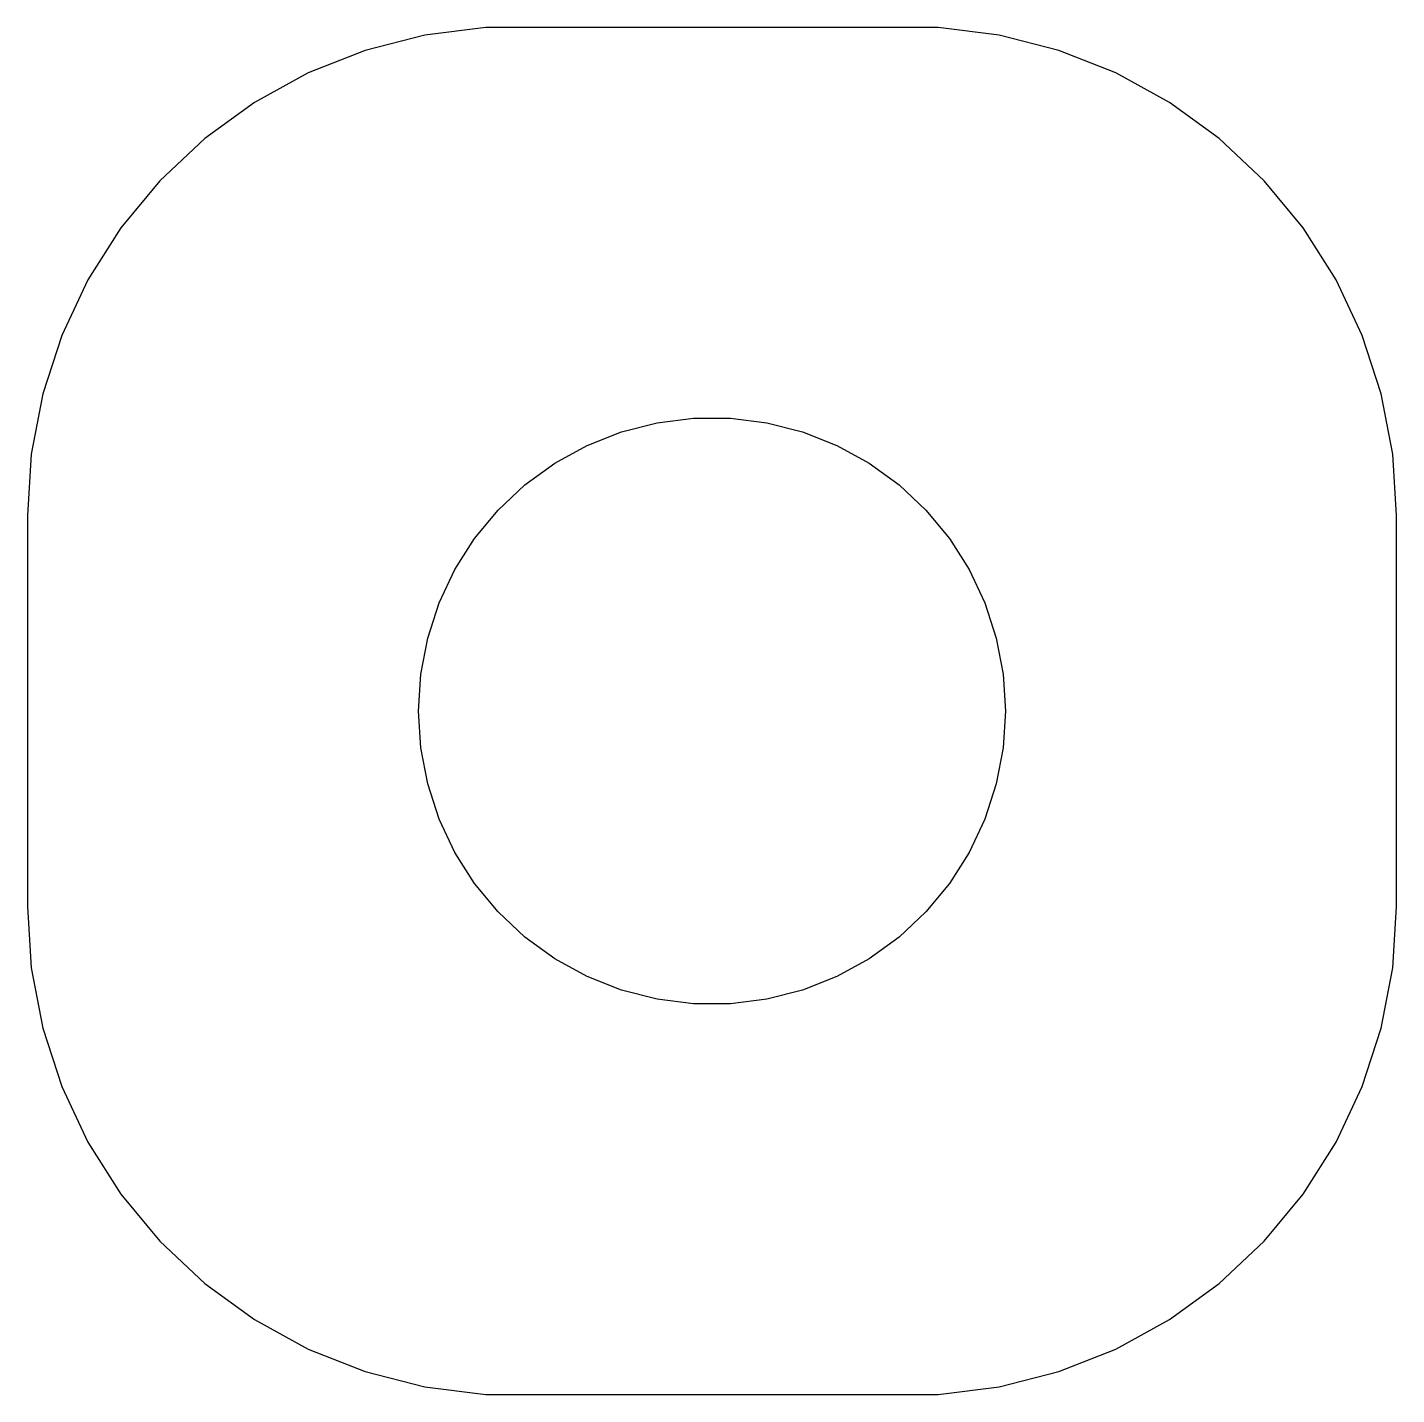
# Model space of a CAD drawing. Header units: metres. Extents: x -3.5 to 3.5, y 44.5 to 75.5.
# Drawn here: x -3.5 to 3.5, y 44.5 to 51.5 of the extents above.
import ezdxf

# ---------------------------------------------------------------- set-up
doc = ezdxf.new("R2010")
doc.units = ezdxf.units.M

msp = doc.modelspace()

# ---------------------------------------------------------------- linework, layer by layer
for p, q in [((-1.46844, 51.4557), (-1.77254, 51.3776)), ((-1.15697, 51.4951), (-1.46844, 51.4557)), ((1.15697, 51.4951), (-1.15697, 51.4951)), ((1.46844, 51.4557), (1.15697, 51.4951)), ((1.77254, 51.3776), (1.46844, 51.4557)), ((-1.77254, 51.3776), (-2.06444, 51.2621)), ((2.06444, 51.2621), (1.77254, 51.3776)), ((-2.06444, 51.2621), (-2.33955, 51.1108)), ((2.33955, 51.1108), (2.06444, 51.2621)), ((-2.33955, 51.1108), (-2.59355, 50.9263)), ((2.59355, 50.9263), (2.33955, 51.1108)), ((-2.59355, 50.9263), (-2.82242, 50.7114)), ((2.82242, 50.7114), (2.59355, 50.9263)), ((-2.82242, 50.7114), (-3.02254, 50.4695)), ((3.02254, 50.4695), (2.82242, 50.7114)), ((-3.02254, 50.4695), (-3.19077, 50.2044)), ((3.19077, 50.2044), (3.02254, 50.4695)), ((-3.19077, 50.2044), (-3.32443, 49.9203)), ((3.32443, 49.9203), (3.19077, 50.2044)), ((-3.32443, 49.9203), (-3.42145, 49.6217)), ((3.42145, 49.6217), (3.32443, 49.9203)), ((-3.42145, 49.6217), (-3.48029, 49.3133)), ((3.48029, 49.3133), (3.42145, 49.6217)), ((-0.281067, 49.4734), (-0.094177, 49.497)), ((-0.094177, 49.497), (0.094177, 49.497)), ((0.094177, 49.497), (0.281067, 49.4734)), ((-0.638657, 49.3572), (-0.463516, 49.4266)), ((-0.463516, 49.4266), (-0.281067, 49.4734)), ((0.281067, 49.4734), (0.463516, 49.4266)), ((0.463516, 49.4266), (0.638657, 49.3572)), ((-0.803726, 49.2665), (-0.638657, 49.3572)), ((0.638657, 49.3572), (0.803726, 49.2665)), ((-3.48029, 49.3133), (-3.5, 49)), ((3.5, 49), (3.48029, 49.3133)), ((-0.956131, 49.1558), (-0.803726, 49.2665)), ((0.803726, 49.2665), (0.956131, 49.1558)), ((-1.09344, 49.0268), (-0.956131, 49.1558)), ((0.956131, 49.1558), (1.09344, 49.0268)), ((-1.21352, 48.8817), (-1.09344, 49.0268)), ((1.09344, 49.0268), (1.21352, 48.8817)), ((-3.5, 49), (-3.5, 47)), ((3.5, 47), (3.5, 49)), ((-1.31445, 48.7226), (-1.21352, 48.8817)), ((1.21352, 48.8817), (1.31445, 48.7226)), ((-1.39465, 48.5522), (-1.31445, 48.7226)), ((1.31445, 48.7226), (1.39465, 48.5522)), ((-1.45287, 48.373), (-1.39465, 48.5522)), ((1.39465, 48.5522), (1.45287, 48.373)), ((-1.48816, 48.188), (-1.45287, 48.373)), ((1.45287, 48.373), (1.48816, 48.188)), ((-1.5, 48), (-1.48816, 48.188)), ((1.48816, 48.188), (1.5, 48)), ((-1.48816, 47.812), (-1.5, 48)), ((1.5, 48), (1.48816, 47.812)), ((-1.45287, 47.627), (-1.48816, 47.812)), ((1.48816, 47.812), (1.45287, 47.627)), ((-1.39465, 47.4478), (-1.45287, 47.627)), ((1.45287, 47.627), (1.39465, 47.4478)), ((-1.31445, 47.2774), (-1.39465, 47.4478)), ((1.39465, 47.4478), (1.31445, 47.2774)), ((-1.21352, 47.1183), (-1.31445, 47.2774)), ((1.31445, 47.2774), (1.21352, 47.1183)), ((-1.09344, 46.9732), (-1.21352, 47.1183)), ((1.21352, 47.1183), (1.09344, 46.9732)), ((-3.5, 47), (-3.48029, 46.6867)), ((-0.956131, 46.8442), (-1.09344, 46.9732)), ((1.09344, 46.9732), (0.956131, 46.8442)), ((3.48029, 46.6867), (3.5, 47)), ((-0.803726, 46.7335), (-0.956131, 46.8442)), ((0.956131, 46.8442), (0.803726, 46.7335)), ((-0.638657, 46.6428), (-0.803726, 46.7335)), ((0.803726, 46.7335), (0.638657, 46.6428)), ((-3.48029, 46.6867), (-3.42145, 46.3783)), ((-0.463516, 46.5734), (-0.638657, 46.6428)), ((0.638657, 46.6428), (0.463516, 46.5734)), ((3.42145, 46.3783), (3.48029, 46.6867)), ((-0.281067, 46.5266), (-0.463516, 46.5734)), ((0.463516, 46.5734), (0.281067, 46.5266)), ((-0.094177, 46.503), (-0.281067, 46.5266)), ((0.094177, 46.503), (-0.094177, 46.503)), ((0.281067, 46.5266), (0.094177, 46.503)), ((-3.42145, 46.3783), (-3.32443, 46.0797)), ((3.32443, 46.0797), (3.42145, 46.3783)), ((-3.32443, 46.0797), (-3.19077, 45.7956)), ((3.19077, 45.7956), (3.32443, 46.0797)), ((-3.19077, 45.7956), (-3.02254, 45.5305)), ((3.02254, 45.5305), (3.19077, 45.7956)), ((-3.02254, 45.5305), (-2.82242, 45.2886)), ((2.82242, 45.2886), (3.02254, 45.5305)), ((-2.82242, 45.2886), (-2.59355, 45.0737)), ((2.59355, 45.0737), (2.82242, 45.2886)), ((-2.59355, 45.0737), (-2.33955, 44.8892)), ((2.33955, 44.8892), (2.59355, 45.0737)), ((-2.33955, 44.8892), (-2.06444, 44.7379)), ((2.06444, 44.7379), (2.33955, 44.8892)), ((-2.06444, 44.7379), (-1.77254, 44.6224)), ((1.77254, 44.6224), (2.06444, 44.7379)), ((-1.77254, 44.6224), (-1.46844, 44.5443)), ((1.46844, 44.5443), (1.77254, 44.6224)), ((-1.46844, 44.5443), (-1.15697, 44.5049)), ((1.15697, 44.5049), (1.46844, 44.5443)), ((-1.15697, 44.5049), (1.15697, 44.5049))]:
    msp.add_line(p, q)

doc.saveas('drawing.dxf')
